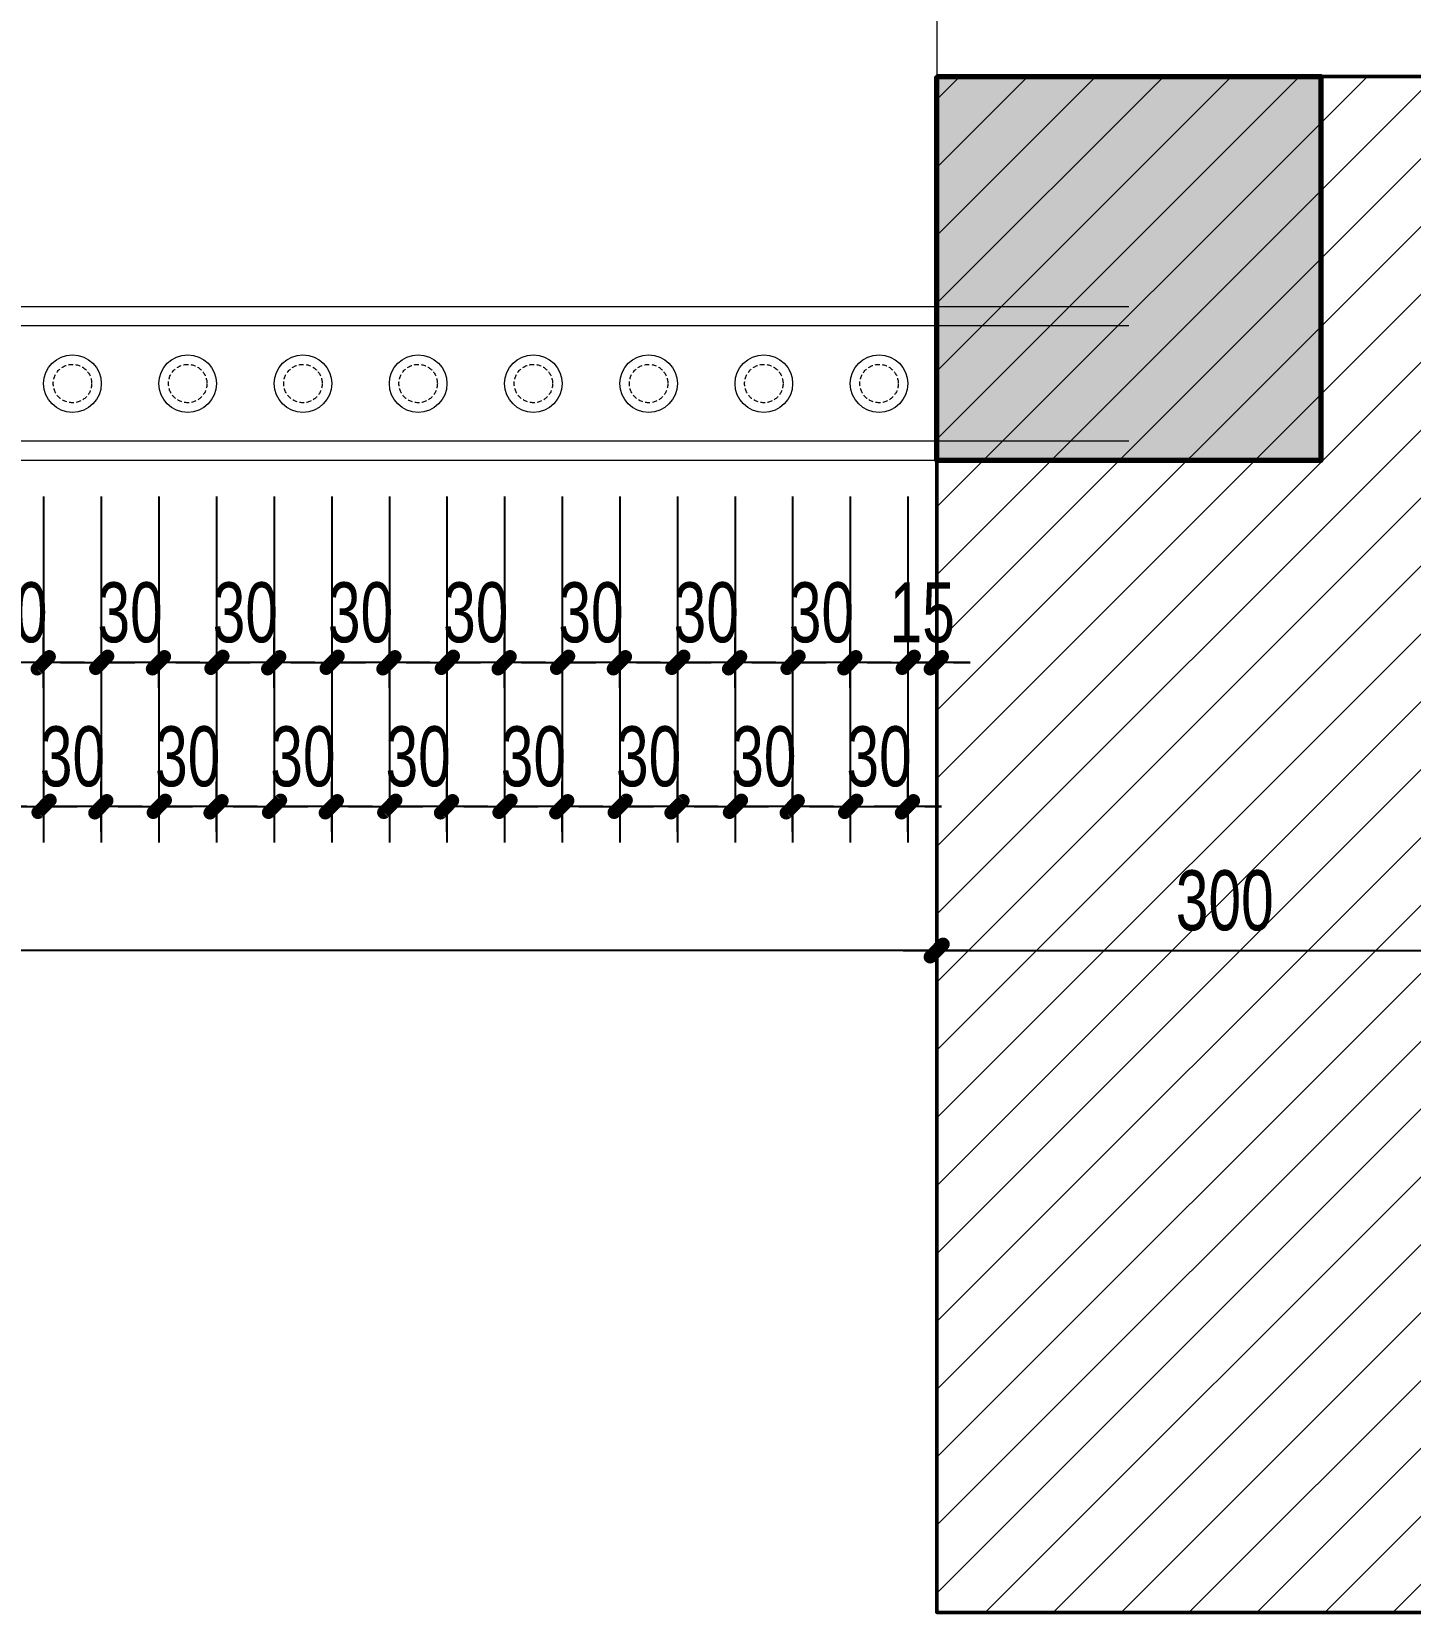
# Model space of a CAD drawing. Header units: inches. Extents: x 88947 to 296847, y 35049 to 161062.
# Drawn here: x 226058 to 227494, y 70366 to 72013 of the extents above; entities that cross this region are included whole.
import ezdxf

# ---------------------------------------------------------------- set-up
doc = ezdxf.new("R2010")
doc.units = ezdxf.units.IN
doc.header["$MEASUREMENT"] = 0
doc.header["$PDMODE"] = 1
for name, pattern in [('ACAD_ISO03W100', [30, 12, -18]), ('CENTER', [50.8, 31.75, -6.35, 6.35, -6.35]), ('HIDDEN', [0.375, 0.25, -0.125])]:
    doc.linetypes.add(name, pattern=pattern)
for name, color, linetype, lineweight in [('A-Dims', 145, 'Continuous', 25), ('DIM', 7, 'Continuous', 25), ('HATCH', 8, 'Continuous', 5), ('KHUNG 1', 6, 'Continuous', 70), ('THAY', 3, 'Continuous', 18), ('TRUC', 252, 'ACAD_ISO03W100', 13), ('TUONG', 4, 'Continuous', 50)]:
    doc.layers.add(name, color=color, linetype=linetype, lineweight=lineweight)
doc.styles.add('VNI-HELVE-CONDENSE', font='VNARIAL.TTF', dxfattribs={"width": 0.7})
doc.dimstyles.new('TAS-25', dxfattribs={"dimscale": 25, "dimtxt": 2.5, "dimasz": 0.7, "dimexe": 1.5, "dimexo": 1.5, "dimgap": 0.8, "dimtad": 1, "dimdec": 0, "dimlfac": 0.5, "dimzin": 3, "dimdsep": 46, "dimtxsty": 'VNI-HELVE-CONDENSE', "dimblk": 'TICK', "dimcen": 2.5, "dimclrt": 71, "dimazin": 2, "dimtfac": 0.75, "dimtdec": 0, "dimtix": 1, "dimtmove": 2, "dimatfit": 2, "dimldrblk": 'TICK123', "dimfxl": 1.5, "dimtolj": 1, "dimtzin": 0, "dimarcsym": 0})

# ---------------------------------------------------------------- blocks, each defined once
blk = doc.blocks.new('TICK')
at = {"layer": 'A-Dims', "color": 1}
for p, q in [((0, 1.5), (0, -1.5)), ((-2, 0), (2, 0))]:
    blk.add_line(p, q, dxfattribs=at)
at = {"layer": 'A-Dims', "color": 1, "const_width": 0.788}
blk.add_lwpolyline([(-0.334, -0.349), (0.383, 0.378)], dxfattribs=at)
at = {"layer": 'A-Dims', "color": 1, "const_width": 0.394}
for points in [[(0.244, 0.517, -0.414214), (0.523, 0.517, -1)], [(0.523, 0.517, -0.414214), (0.523, 0.238, -1)], [(-0.473, -0.21, 0.414214), (-0.473, -0.488, 1)], [(-0.473, -0.488, 0.414214), (-0.195, -0.488, 1)]]:
    blk.add_lwpolyline(points, format="xyb", dxfattribs=at)
blk = doc.blocks.new('*D1703')
at = {"layer": 'Defpoints', "color": 0}
for p in [(227000.4, 71566.3), (227600.4, 71566.3), (227600.4, 71055.7)]:
    blk.add_point(p, dxfattribs=at)
at = {"layer": 'DIM', "color": 0, "lineweight": -2}
for p, q in [((227000.4, 71528.8), (227000.4, 71018.2)), ((227600.4, 71528.8), (227600.4, 71018.2)), ((227017.9, 71055.7), (227582.9, 71055.7))]:
    blk.add_line(p, q, dxfattribs=at)
at = {"layer": 'DIM', "color": 0, "lineweight": -2, "xscale": 17.5, "yscale": 17.5, "zscale": 17.5, "rotation": 180}
blk.add_blockref('TICK', (227000.4, 71055.7), dxfattribs=at)
at = {"layer": 'DIM', "color": 0, "lineweight": -2, "xscale": 17.5, "yscale": 17.5, "zscale": 17.5}
blk.add_blockref('TICK', (227600.4, 71055.7), dxfattribs=at)
at = {"layer": 'DIM', "color": 71, "insert": (227300.4, 71107.6), "char_height": 62.5, "attachment_point": 5, "style": 'VNI-HELVE-CONDENSE'}
blk.add_mtext('\\A1;300', dxfattribs=at)
blk = doc.blocks.new('TICK123')
at = {"layer": 'A-Dims', "color": 1}
blk.add_lwpolyline([(0.046, 0, 0, 0.84, 0), (-2.111, 0, 8.4, 8.4, 0)], format="xyseb", dxfattribs=at)
blk = doc.blocks.new('A$C03A4483D')
at = {"layer": 'HATCH'}
h = blk.add_hatch(dxfattribs=at)
h.set_pattern_fill('ANSI31', color=256, scale=200, style=0)
h.set_pattern_definition([(45, (1500, -1500), (-17.6777, 17.6777), [])])
h.paths.add_polyline_path([(1700, -2000), (1400, -2000), (1400, -1200), (1700, -1200)])
at = {"layer": 'KHUNG 1'}
blk.add_lwpolyline([(1400, -1200), (1600, -1200), (1600, -1400), (1400, -1400)], close=True, dxfattribs=at)
blk.add_solid([(1400, -1400), (1600, -1400), (1400, -1200), (1600, -1200)], dxfattribs=at)
at = {"layer": 'TUONG'}
blk.add_lwpolyline([(1700, -2000), (1400, -2000), (1400, -1200), (1700, -1200)], close=True, dxfattribs=at)
blk = doc.blocks.new('*D2486')
at = {"layer": 'Defpoints', "color": 0}
for p in [(226730.4, 71566.3), (226790.4, 71566.3), (226730.4, 71355.7)]:
    blk.add_point(p, dxfattribs=at)
at = {"layer": 'DIM', "color": 0, "lineweight": -2}
for p, q in [((226730.4, 71528.8), (226730.4, 71318.2)), ((226790.4, 71528.8), (226790.4, 71318.2)), ((226712.9, 71355.7), (226695.4, 71355.7)), ((226790.4, 71355.7), (226730.4, 71355.7)), ((226807.9, 71355.7), (226825.4, 71355.7))]:
    blk.add_line(p, q, dxfattribs=at)
at = {"layer": 'DIM', "color": 0, "lineweight": -2, "xscale": 17.5, "yscale": 17.5, "zscale": 17.5}
blk.add_blockref('TICK', (226730.4, 71355.7), dxfattribs=at)
at = {"layer": 'DIM', "color": 0, "lineweight": -2, "xscale": 17.5, "yscale": 17.5, "zscale": 17.5, "rotation": 180}
blk.add_blockref('TICK', (226790.4, 71355.7), dxfattribs=at)
at = {"layer": 'DIM', "color": 71, "insert": (226760.4, 71407.6), "char_height": 62.5, "attachment_point": 5, "style": 'VNI-HELVE-CONDENSE'}
blk.add_mtext('\\A1;30', dxfattribs=at)
blk = doc.blocks.new('*D2487')
at = {"layer": 'Defpoints', "color": 0}
for p in [(226670.4, 71566.3), (226730.4, 71566.3), (226670.4, 71205.7)]:
    blk.add_point(p, dxfattribs=at)
at = {"layer": 'DIM', "color": 0, "lineweight": -2}
for p, q in [((226670.4, 71528.8), (226670.4, 71168.2)), ((226730.4, 71528.8), (226730.4, 71168.2)), ((226652.9, 71205.7), (226635.4, 71205.7)), ((226730.4, 71205.7), (226670.4, 71205.7)), ((226747.9, 71205.7), (226765.4, 71205.7))]:
    blk.add_line(p, q, dxfattribs=at)
at = {"layer": 'DIM', "color": 0, "lineweight": -2, "xscale": 17.5, "yscale": 17.5, "zscale": 17.5}
blk.add_blockref('TICK', (226670.4, 71205.7), dxfattribs=at)
at = {"layer": 'DIM', "color": 0, "lineweight": -2, "xscale": 17.5, "yscale": 17.5, "zscale": 17.5, "rotation": 180}
blk.add_blockref('TICK', (226730.4, 71205.7), dxfattribs=at)
at = {"layer": 'DIM', "color": 71, "insert": (226700.4, 71257.6), "char_height": 62.5, "attachment_point": 5, "style": 'VNI-HELVE-CONDENSE'}
blk.add_mtext('\\A1;30', dxfattribs=at)
blk = doc.blocks.new('*D2488')
at = {"layer": 'Defpoints', "color": 0}
for p in [(226610.4, 71566.3), (226670.4, 71566.3), (226610.4, 71355.7)]:
    blk.add_point(p, dxfattribs=at)
at = {"layer": 'DIM', "color": 0, "lineweight": -2}
for p, q in [((226610.4, 71528.8), (226610.4, 71318.2)), ((226670.4, 71528.8), (226670.4, 71318.2)), ((226592.9, 71355.7), (226575.4, 71355.7)), ((226670.4, 71355.7), (226610.4, 71355.7)), ((226687.9, 71355.7), (226705.4, 71355.7))]:
    blk.add_line(p, q, dxfattribs=at)
at = {"layer": 'DIM', "color": 0, "lineweight": -2, "xscale": 17.5, "yscale": 17.5, "zscale": 17.5}
blk.add_blockref('TICK', (226610.4, 71355.7), dxfattribs=at)
at = {"layer": 'DIM', "color": 0, "lineweight": -2, "xscale": 17.5, "yscale": 17.5, "zscale": 17.5, "rotation": 180}
blk.add_blockref('TICK', (226670.4, 71355.7), dxfattribs=at)
at = {"layer": 'DIM', "color": 71, "insert": (226640.4, 71407.6), "char_height": 62.5, "attachment_point": 5, "style": 'VNI-HELVE-CONDENSE'}
blk.add_mtext('\\A1;30', dxfattribs=at)
blk = doc.blocks.new('*D2489')
at = {"layer": 'Defpoints', "color": 0}
for p in [(226550.4, 71566.3), (226610.4, 71566.3), (226550.4, 71205.7)]:
    blk.add_point(p, dxfattribs=at)
at = {"layer": 'DIM', "color": 0, "lineweight": -2}
for p, q in [((226550.4, 71528.8), (226550.4, 71168.2)), ((226610.4, 71528.8), (226610.4, 71168.2)), ((226532.9, 71205.7), (226515.4, 71205.7)), ((226610.4, 71205.7), (226550.4, 71205.7)), ((226627.9, 71205.7), (226645.4, 71205.7))]:
    blk.add_line(p, q, dxfattribs=at)
at = {"layer": 'DIM', "color": 0, "lineweight": -2, "xscale": 17.5, "yscale": 17.5, "zscale": 17.5}
blk.add_blockref('TICK', (226550.4, 71205.7), dxfattribs=at)
at = {"layer": 'DIM', "color": 0, "lineweight": -2, "xscale": 17.5, "yscale": 17.5, "zscale": 17.5, "rotation": 180}
blk.add_blockref('TICK', (226610.4, 71205.7), dxfattribs=at)
at = {"layer": 'DIM', "color": 71, "insert": (226580.4, 71257.6), "char_height": 62.5, "attachment_point": 5, "style": 'VNI-HELVE-CONDENSE'}
blk.add_mtext('\\A1;30', dxfattribs=at)
blk = doc.blocks.new('*D2490')
at = {"layer": 'Defpoints', "color": 0}
for p in [(226490.4, 71566.3), (226550.4, 71566.3), (226490.4, 71355.7)]:
    blk.add_point(p, dxfattribs=at)
at = {"layer": 'DIM', "color": 0, "lineweight": -2}
for p, q in [((226490.4, 71528.8), (226490.4, 71318.2)), ((226550.4, 71528.8), (226550.4, 71318.2)), ((226472.9, 71355.7), (226455.4, 71355.7)), ((226550.4, 71355.7), (226490.4, 71355.7)), ((226567.9, 71355.7), (226585.4, 71355.7))]:
    blk.add_line(p, q, dxfattribs=at)
at = {"layer": 'DIM', "color": 0, "lineweight": -2, "xscale": 17.5, "yscale": 17.5, "zscale": 17.5}
blk.add_blockref('TICK', (226490.4, 71355.7), dxfattribs=at)
at = {"layer": 'DIM', "color": 0, "lineweight": -2, "xscale": 17.5, "yscale": 17.5, "zscale": 17.5, "rotation": 180}
blk.add_blockref('TICK', (226550.4, 71355.7), dxfattribs=at)
at = {"layer": 'DIM', "color": 71, "insert": (226520.4, 71407.6), "char_height": 62.5, "attachment_point": 5, "style": 'VNI-HELVE-CONDENSE'}
blk.add_mtext('\\A1;30', dxfattribs=at)
blk = doc.blocks.new('*D2491')
at = {"layer": 'Defpoints', "color": 0}
for p in [(226430.4, 71566.3), (226490.4, 71566.3), (226430.4, 71205.7)]:
    blk.add_point(p, dxfattribs=at)
at = {"layer": 'DIM', "color": 0, "lineweight": -2}
for p, q in [((226430.4, 71528.8), (226430.4, 71168.2)), ((226490.4, 71528.8), (226490.4, 71168.2)), ((226412.9, 71205.7), (226395.4, 71205.7)), ((226490.4, 71205.7), (226430.4, 71205.7)), ((226507.9, 71205.7), (226525.4, 71205.7))]:
    blk.add_line(p, q, dxfattribs=at)
at = {"layer": 'DIM', "color": 0, "lineweight": -2, "xscale": 17.5, "yscale": 17.5, "zscale": 17.5}
blk.add_blockref('TICK', (226430.4, 71205.7), dxfattribs=at)
at = {"layer": 'DIM', "color": 0, "lineweight": -2, "xscale": 17.5, "yscale": 17.5, "zscale": 17.5, "rotation": 180}
blk.add_blockref('TICK', (226490.4, 71205.7), dxfattribs=at)
at = {"layer": 'DIM', "color": 71, "insert": (226460.4, 71257.6), "char_height": 62.5, "attachment_point": 5, "style": 'VNI-HELVE-CONDENSE'}
blk.add_mtext('\\A1;30', dxfattribs=at)
blk = doc.blocks.new('*D2492')
at = {"layer": 'Defpoints', "color": 0}
for p in [(226370.4, 71566.3), (226430.4, 71566.3), (226370.4, 71355.7)]:
    blk.add_point(p, dxfattribs=at)
at = {"layer": 'DIM', "color": 0, "lineweight": -2}
for p, q in [((226370.4, 71528.8), (226370.4, 71318.2)), ((226430.4, 71528.8), (226430.4, 71318.2)), ((226352.9, 71355.7), (226335.4, 71355.7)), ((226430.4, 71355.7), (226370.4, 71355.7)), ((226447.9, 71355.7), (226465.4, 71355.7))]:
    blk.add_line(p, q, dxfattribs=at)
at = {"layer": 'DIM', "color": 0, "lineweight": -2, "xscale": 17.5, "yscale": 17.5, "zscale": 17.5}
blk.add_blockref('TICK', (226370.4, 71355.7), dxfattribs=at)
at = {"layer": 'DIM', "color": 0, "lineweight": -2, "xscale": 17.5, "yscale": 17.5, "zscale": 17.5, "rotation": 180}
blk.add_blockref('TICK', (226430.4, 71355.7), dxfattribs=at)
at = {"layer": 'DIM', "color": 71, "insert": (226400.4, 71407.6), "char_height": 62.5, "attachment_point": 5, "style": 'VNI-HELVE-CONDENSE'}
blk.add_mtext('\\A1;30', dxfattribs=at)
blk = doc.blocks.new('*D2493')
at = {"layer": 'Defpoints', "color": 0}
for p in [(226310.4, 71566.3), (226370.4, 71566.3), (226310.4, 71205.7)]:
    blk.add_point(p, dxfattribs=at)
at = {"layer": 'DIM', "color": 0, "lineweight": -2}
for p, q in [((226310.4, 71528.8), (226310.4, 71168.2)), ((226370.4, 71528.8), (226370.4, 71168.2)), ((226292.9, 71205.7), (226275.4, 71205.7)), ((226370.4, 71205.7), (226310.4, 71205.7)), ((226387.9, 71205.7), (226405.4, 71205.7))]:
    blk.add_line(p, q, dxfattribs=at)
at = {"layer": 'DIM', "color": 0, "lineweight": -2, "xscale": 17.5, "yscale": 17.5, "zscale": 17.5}
blk.add_blockref('TICK', (226310.4, 71205.7), dxfattribs=at)
at = {"layer": 'DIM', "color": 0, "lineweight": -2, "xscale": 17.5, "yscale": 17.5, "zscale": 17.5, "rotation": 180}
blk.add_blockref('TICK', (226370.4, 71205.7), dxfattribs=at)
at = {"layer": 'DIM', "color": 71, "insert": (226340.4, 71257.6), "char_height": 62.5, "attachment_point": 5, "style": 'VNI-HELVE-CONDENSE'}
blk.add_mtext('\\A1;30', dxfattribs=at)
blk = doc.blocks.new('*D2494')
at = {"layer": 'Defpoints', "color": 0}
for p in [(226250.4, 71566.3), (226310.4, 71566.3), (226250.4, 71355.7)]:
    blk.add_point(p, dxfattribs=at)
at = {"layer": 'DIM', "color": 0, "lineweight": -2}
for p, q in [((226250.4, 71528.8), (226250.4, 71318.2)), ((226310.4, 71528.8), (226310.4, 71318.2)), ((226232.9, 71355.7), (226215.4, 71355.7)), ((226310.4, 71355.7), (226250.4, 71355.7)), ((226327.9, 71355.7), (226345.4, 71355.7))]:
    blk.add_line(p, q, dxfattribs=at)
at = {"layer": 'DIM', "color": 0, "lineweight": -2, "xscale": 17.5, "yscale": 17.5, "zscale": 17.5}
blk.add_blockref('TICK', (226250.4, 71355.7), dxfattribs=at)
at = {"layer": 'DIM', "color": 0, "lineweight": -2, "xscale": 17.5, "yscale": 17.5, "zscale": 17.5, "rotation": 180}
blk.add_blockref('TICK', (226310.4, 71355.7), dxfattribs=at)
at = {"layer": 'DIM', "color": 71, "insert": (226280.4, 71407.6), "char_height": 62.5, "attachment_point": 5, "style": 'VNI-HELVE-CONDENSE'}
blk.add_mtext('\\A1;30', dxfattribs=at)
blk = doc.blocks.new('*D2495')
at = {"layer": 'Defpoints', "color": 0}
for p in [(226190.4, 71566.3), (226250.4, 71566.3), (226190.4, 71205.7)]:
    blk.add_point(p, dxfattribs=at)
at = {"layer": 'DIM', "color": 0, "lineweight": -2}
for p, q in [((226190.4, 71528.8), (226190.4, 71168.2)), ((226250.4, 71528.8), (226250.4, 71168.2)), ((226172.9, 71205.7), (226155.4, 71205.7)), ((226250.4, 71205.7), (226190.4, 71205.7)), ((226267.9, 71205.7), (226285.4, 71205.7))]:
    blk.add_line(p, q, dxfattribs=at)
at = {"layer": 'DIM', "color": 0, "lineweight": -2, "xscale": 17.5, "yscale": 17.5, "zscale": 17.5}
blk.add_blockref('TICK', (226190.4, 71205.7), dxfattribs=at)
at = {"layer": 'DIM', "color": 0, "lineweight": -2, "xscale": 17.5, "yscale": 17.5, "zscale": 17.5, "rotation": 180}
blk.add_blockref('TICK', (226250.4, 71205.7), dxfattribs=at)
at = {"layer": 'DIM', "color": 71, "insert": (226220.4, 71257.6), "char_height": 62.5, "attachment_point": 5, "style": 'VNI-HELVE-CONDENSE'}
blk.add_mtext('\\A1;30', dxfattribs=at)
blk = doc.blocks.new('*D2496')
at = {"layer": 'Defpoints', "color": 0}
for p in [(226130.4, 71566.3), (226190.4, 71566.3), (226130.4, 71355.7)]:
    blk.add_point(p, dxfattribs=at)
at = {"layer": 'DIM', "color": 0, "lineweight": -2}
for p, q in [((226130.4, 71528.8), (226130.4, 71318.2)), ((226190.4, 71528.8), (226190.4, 71318.2)), ((226112.9, 71355.7), (226095.4, 71355.7)), ((226190.4, 71355.7), (226130.4, 71355.7)), ((226207.9, 71355.7), (226225.4, 71355.7))]:
    blk.add_line(p, q, dxfattribs=at)
at = {"layer": 'DIM', "color": 0, "lineweight": -2, "xscale": 17.5, "yscale": 17.5, "zscale": 17.5}
blk.add_blockref('TICK', (226130.4, 71355.7), dxfattribs=at)
at = {"layer": 'DIM', "color": 0, "lineweight": -2, "xscale": 17.5, "yscale": 17.5, "zscale": 17.5, "rotation": 180}
blk.add_blockref('TICK', (226190.4, 71355.7), dxfattribs=at)
at = {"layer": 'DIM', "color": 71, "insert": (226160.4, 71407.6), "char_height": 62.5, "attachment_point": 5, "style": 'VNI-HELVE-CONDENSE'}
blk.add_mtext('\\A1;30', dxfattribs=at)
blk = doc.blocks.new('*D2497')
at = {"layer": 'Defpoints', "color": 0}
for p in [(226070.4, 71566.3), (226130.4, 71566.3), (226070.4, 71205.7)]:
    blk.add_point(p, dxfattribs=at)
at = {"layer": 'DIM', "color": 0, "lineweight": -2}
for p, q in [((226070.4, 71528.8), (226070.4, 71168.2)), ((226130.4, 71528.8), (226130.4, 71168.2)), ((226052.9, 71205.7), (226035.4, 71205.7)), ((226130.4, 71205.7), (226070.4, 71205.7)), ((226147.9, 71205.7), (226165.4, 71205.7))]:
    blk.add_line(p, q, dxfattribs=at)
at = {"layer": 'DIM', "color": 0, "lineweight": -2, "xscale": 17.5, "yscale": 17.5, "zscale": 17.5}
blk.add_blockref('TICK', (226070.4, 71205.7), dxfattribs=at)
at = {"layer": 'DIM', "color": 0, "lineweight": -2, "xscale": 17.5, "yscale": 17.5, "zscale": 17.5, "rotation": 180}
blk.add_blockref('TICK', (226130.4, 71205.7), dxfattribs=at)
at = {"layer": 'DIM', "color": 71, "insert": (226100.4, 71257.6), "char_height": 62.5, "attachment_point": 5, "style": 'VNI-HELVE-CONDENSE'}
blk.add_mtext('\\A1;30', dxfattribs=at)
blk = doc.blocks.new('*D2498')
at = {"layer": 'Defpoints', "color": 0}
for p in [(226010.4, 71566.3), (226070.4, 71566.3), (226010.4, 71355.7)]:
    blk.add_point(p, dxfattribs=at)
at = {"layer": 'DIM', "color": 0, "lineweight": -2}
for p, q in [((226010.4, 71528.8), (226010.4, 71318.2)), ((226070.4, 71528.8), (226070.4, 71318.2)), ((225992.9, 71355.7), (225975.4, 71355.7)), ((226070.4, 71355.7), (226010.4, 71355.7)), ((226087.9, 71355.7), (226105.4, 71355.7))]:
    blk.add_line(p, q, dxfattribs=at)
at = {"layer": 'DIM', "color": 0, "lineweight": -2, "xscale": 17.5, "yscale": 17.5, "zscale": 17.5}
blk.add_blockref('TICK', (226010.4, 71355.7), dxfattribs=at)
at = {"layer": 'DIM', "color": 0, "lineweight": -2, "xscale": 17.5, "yscale": 17.5, "zscale": 17.5, "rotation": 180}
blk.add_blockref('TICK', (226070.4, 71355.7), dxfattribs=at)
at = {"layer": 'DIM', "color": 71, "insert": (226040.4, 71407.6), "char_height": 62.5, "attachment_point": 5, "style": 'VNI-HELVE-CONDENSE'}
blk.add_mtext('\\A1;30', dxfattribs=at)
blk = doc.blocks.new('*D2298')
at = {"layer": 'Defpoints', "color": 0}
for p in [(226790.4, 71566.3), (226850.4, 71566.3), (226790.4, 71205.7)]:
    blk.add_point(p, dxfattribs=at)
at = {"layer": 'DIM', "color": 0, "lineweight": -2}
for p, q in [((226790.4, 71528.8), (226790.4, 71168.2)), ((226850.4, 71528.8), (226850.4, 71168.2)), ((226772.9, 71205.7), (226755.4, 71205.7)), ((226850.4, 71205.7), (226790.4, 71205.7)), ((226867.9, 71205.7), (226885.4, 71205.7))]:
    blk.add_line(p, q, dxfattribs=at)
at = {"layer": 'DIM', "color": 0, "lineweight": -2, "xscale": 17.5, "yscale": 17.5, "zscale": 17.5}
blk.add_blockref('TICK', (226790.4, 71205.7), dxfattribs=at)
at = {"layer": 'DIM', "color": 0, "lineweight": -2, "xscale": 17.5, "yscale": 17.5, "zscale": 17.5, "rotation": 180}
blk.add_blockref('TICK', (226850.4, 71205.7), dxfattribs=at)
at = {"layer": 'DIM', "color": 71, "insert": (226820.4, 71257.6), "char_height": 62.5, "attachment_point": 5, "style": 'VNI-HELVE-CONDENSE'}
blk.add_mtext('\\A1;30', dxfattribs=at)
blk = doc.blocks.new('*D2299')
at = {"layer": 'Defpoints', "color": 0}
for p in [(226910.4, 71566.3), (226970.4, 71566.3), (226970.4, 71205.7)]:
    blk.add_point(p, dxfattribs=at)
at = {"layer": 'DIM', "color": 0, "lineweight": -2}
for p, q in [((226910.4, 71528.8), (226910.4, 71168.2)), ((226970.4, 71528.8), (226970.4, 71168.2)), ((226892.9, 71205.7), (226875.4, 71205.7)), ((226910.4, 71205.7), (226970.4, 71205.7)), ((226987.9, 71205.7), (227005.4, 71205.7))]:
    blk.add_line(p, q, dxfattribs=at)
at = {"layer": 'DIM', "color": 0, "lineweight": -2, "xscale": 17.5, "yscale": 17.5, "zscale": 17.5}
blk.add_blockref('TICK', (226910.4, 71205.7), dxfattribs=at)
at = {"layer": 'DIM', "color": 0, "lineweight": -2, "xscale": 17.5, "yscale": 17.5, "zscale": 17.5, "rotation": 180}
blk.add_blockref('TICK', (226970.4, 71205.7), dxfattribs=at)
at = {"layer": 'DIM', "color": 71, "insert": (226940.4, 71257.6), "char_height": 62.5, "attachment_point": 5, "style": 'VNI-HELVE-CONDENSE'}
blk.add_mtext('\\A1;30', dxfattribs=at)
blk = doc.blocks.new('*D2300')
at = {"layer": 'Defpoints', "color": 0}
for p in [(226970.4, 71566.3), (227000.4, 71566.3), (227000.4, 71355.7)]:
    blk.add_point(p, dxfattribs=at)
at = {"layer": 'DIM', "color": 0, "lineweight": -2}
for p, q in [((226970.4, 71528.8), (226970.4, 71318.2)), ((227000.4, 71528.8), (227000.4, 71318.2)), ((226952.9, 71355.7), (226935.4, 71355.7)), ((226970.4, 71355.7), (227000.4, 71355.7)), ((227017.9, 71355.7), (227035.4, 71355.7))]:
    blk.add_line(p, q, dxfattribs=at)
at = {"layer": 'DIM', "color": 0, "lineweight": -2, "xscale": 17.5, "yscale": 17.5, "zscale": 17.5}
blk.add_blockref('TICK', (226970.4, 71355.7), dxfattribs=at)
at = {"layer": 'DIM', "color": 0, "lineweight": -2, "xscale": 17.5, "yscale": 17.5, "zscale": 17.5, "rotation": 180}
blk.add_blockref('TICK', (227000.4, 71355.7), dxfattribs=at)
at = {"layer": 'DIM', "color": 71, "insert": (226985.4, 71407.6), "char_height": 62.5, "attachment_point": 5, "style": 'VNI-HELVE-CONDENSE'}
blk.add_mtext('\\A1;15', dxfattribs=at)
blk = doc.blocks.new('*D2301')
at = {"layer": 'Defpoints', "color": 0}
for p in [(226850.4, 71566.3), (226910.4, 71566.3), (226850.4, 71355.7)]:
    blk.add_point(p, dxfattribs=at)
at = {"layer": 'DIM', "color": 0, "lineweight": -2}
for p, q in [((226850.4, 71528.8), (226850.4, 71318.2)), ((226910.4, 71528.8), (226910.4, 71318.2)), ((226832.9, 71355.7), (226815.4, 71355.7)), ((226910.4, 71355.7), (226850.4, 71355.7)), ((226927.9, 71355.7), (226945.4, 71355.7))]:
    blk.add_line(p, q, dxfattribs=at)
at = {"layer": 'DIM', "color": 0, "lineweight": -2, "xscale": 17.5, "yscale": 17.5, "zscale": 17.5}
blk.add_blockref('TICK', (226850.4, 71355.7), dxfattribs=at)
at = {"layer": 'DIM', "color": 0, "lineweight": -2, "xscale": 17.5, "yscale": 17.5, "zscale": 17.5, "rotation": 180}
blk.add_blockref('TICK', (226910.4, 71355.7), dxfattribs=at)
at = {"layer": 'DIM', "color": 71, "insert": (226880.4, 71407.6), "char_height": 62.5, "attachment_point": 5, "style": 'VNI-HELVE-CONDENSE'}
blk.add_mtext('\\A1;30', dxfattribs=at)
blk = doc.blocks.new('*D2303')
at = {"layer": 'Defpoints', "color": 0}
for p in [(224600.4, 71566.3), (227000.4, 71566.3), (224600.4, 71055.7)]:
    blk.add_point(p, dxfattribs=at)
at = {"layer": 'DIM', "color": 0, "lineweight": -2}
for p, q in [((224600.4, 71528.8), (224600.4, 71018.2)), ((227000.4, 71528.8), (227000.4, 71018.2)), ((226982.9, 71055.7), (224617.9, 71055.7))]:
    blk.add_line(p, q, dxfattribs=at)
at = {"layer": 'DIM', "color": 0, "lineweight": -2, "xscale": 17.5, "yscale": 17.5, "zscale": 17.5, "rotation": 180}
blk.add_blockref('TICK', (224600.4, 71055.7), dxfattribs=at)
at = {"layer": 'DIM', "color": 0, "lineweight": -2, "xscale": 17.5, "yscale": 17.5, "zscale": 17.5}
blk.add_blockref('TICK', (227000.4, 71055.7), dxfattribs=at)
at = {"layer": 'DIM', "color": 71, "insert": (225800.4, 71107.6), "char_height": 62.5, "attachment_point": 5, "style": 'VNI-HELVE-CONDENSE'}
blk.add_mtext('\\A1;1200', dxfattribs=at)

msp = doc.modelspace()

# ---------------------------------------------------------------- linework, layer by layer
at = {"layer": 'THAY'}
for points in [[(227200.4, 71726.3), (224600.4, 71726.3)], [(227000.4, 71726.3), (224600.4, 71726.3)], [(227200.4, 71706.3), (224600.4, 71706.3)], [(227000.4, 71706.3), (224600.4, 71706.3)], [(227200.4, 71586.3), (224600.4, 71586.3)], [(227000.4, 71586.3), (224600.4, 71586.3)], [(227200.4, 71566.3), (224600.4, 71566.3)], [(227000.4, 71566.3), (224600.4, 71566.3)]]:
    msp.add_lwpolyline(points, dxfattribs=at)
for centre in [(226100.4, 71646.3), (226220.4, 71646.3), (226340.4, 71646.3), (226460.4, 71646.3), (226580.4, 71646.3), (226700.4, 71646.3), (226820.4, 71646.3), (226940.4, 71646.3)]:
    msp.add_circle(centre, 30, dxfattribs=at)
at = {"layer": 'THAY', "linetype": 'HIDDEN', "ltscale": 20}
for centre in [(226100.4, 71646.3), (226220.4, 71646.3), (226340.4, 71646.3), (226460.4, 71646.3), (226580.4, 71646.3), (226700.4, 71646.3), (226820.4, 71646.3), (226940.4, 71646.3)]:
    msp.add_circle(centre, 20, dxfattribs=at)
at = {"layer": 'TRUC', "linetype": 'CENTER', "ltscale": 10}
msp.add_lwpolyline([(227000.4, 76321.7), (227000.4, 70470.2)], dxfattribs=at)

# ---------------------------------------------------------------- block references
at = {"layer": 'TUONG', "xscale": 2, "yscale": 2, "zscale": 2}
msp.add_blockref('A$C03A4483D', (224200.4, 74366.3), dxfattribs=at)

# ---------------------------------------------------------------- dimensions: what is measured, and where the dimension line sits
at = {"layer": 'DIM'}
for base, p1, p2, picture, middle in [((224600.4, 71055.7), (227000.4, 71566.3), (224600.4, 71566.3), '*D2303', (225800.4, 71107.6)), ((226010.4, 71355.7), (226070.4, 71566.3), (226010.4, 71566.3), '*D2498', (226040.4, 71407.6)), ((226070.4, 71205.7), (226130.4, 71566.3), (226070.4, 71566.3), '*D2497', (226100.4, 71257.6)), ((226130.4, 71355.7), (226190.4, 71566.3), (226130.4, 71566.3), '*D2496', (226160.4, 71407.6)), ((226190.4, 71205.7), (226250.4, 71566.3), (226190.4, 71566.3), '*D2495', (226220.4, 71257.6)), ((226250.4, 71355.7), (226310.4, 71566.3), (226250.4, 71566.3), '*D2494', (226280.4, 71407.6)), ((226310.4, 71205.7), (226370.4, 71566.3), (226310.4, 71566.3), '*D2493', (226340.4, 71257.6)), ((226370.4, 71355.7), (226430.4, 71566.3), (226370.4, 71566.3), '*D2492', (226400.4, 71407.6)), ((226430.4, 71205.7), (226490.4, 71566.3), (226430.4, 71566.3), '*D2491', (226460.4, 71257.6)), ((226490.4, 71355.7), (226550.4, 71566.3), (226490.4, 71566.3), '*D2490', (226520.4, 71407.6)), ((226550.4, 71205.7), (226610.4, 71566.3), (226550.4, 71566.3), '*D2489', (226580.4, 71257.6)), ((226610.4, 71355.7), (226670.4, 71566.3), (226610.4, 71566.3), '*D2488', (226640.4, 71407.6)), ((226670.4, 71205.7), (226730.4, 71566.3), (226670.4, 71566.3), '*D2487', (226700.4, 71257.6)), ((226730.4, 71355.7), (226790.4, 71566.3), (226730.4, 71566.3), '*D2486', (226760.4, 71407.6)), ((226790.4, 71205.7), (226850.4, 71566.3), (226790.4, 71566.3), '*D2298', (226820.4, 71257.6)), ((226850.4, 71355.7), (226910.4, 71566.3), (226850.4, 71566.3), '*D2301', (226880.4, 71407.6))]:
    dim = msp.add_linear_dim(base=base, p1=p1, p2=p2, angle=180, dimstyle='TAS-25', dxfattribs=at)
    dim.commit()
    dim.dimension.update_dxf_attribs({"geometry": picture, "text_midpoint": middle})
for base, p1, p2, picture, middle in [((226970.4, 71205.7), (226910.4, 71566.3), (226970.4, 71566.3), '*D2299', (226940.4, 71257.6)), ((227000.4, 71355.7), (226970.4, 71566.3), (227000.4, 71566.3), '*D2300', (226985.4, 71407.6)), ((227600.4, 71055.7), (227000.4, 71566.3), (227600.4, 71566.3), '*D1703', (227300.4, 71107.6))]:
    dim = msp.add_linear_dim(base=base, p1=p1, p2=p2, dimstyle='TAS-25', dxfattribs=at)
    dim.commit()
    dim.dimension.update_dxf_attribs({"geometry": picture, "text_midpoint": middle})

doc.saveas('drawing.dxf')
